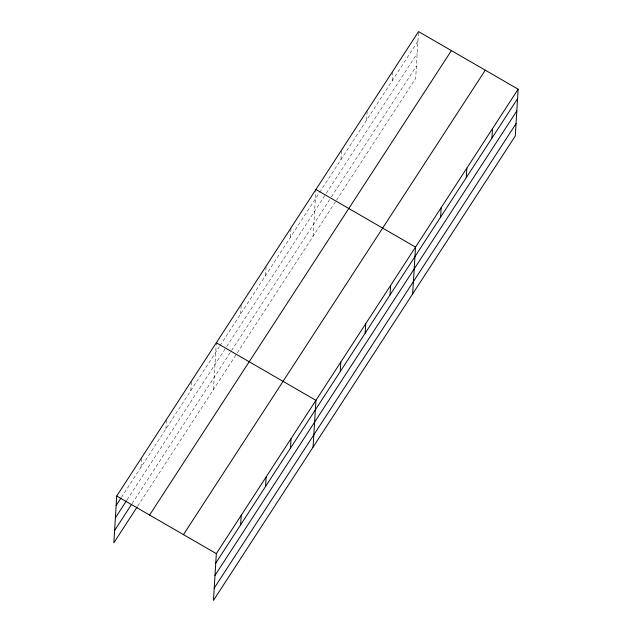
<?xml version="1.0" encoding="UTF-8"?>
<svg xmlns="http://www.w3.org/2000/svg" width="632" height="632" viewBox="0 0 632 632"><rect width="100%" height="100%" fill="white"/><g stroke="black" fill="none" stroke-linecap="round" stroke-linejoin="round"><path stroke-width="0.47" stroke-dasharray="3.16 2.37" d="M141.039 467.214L141.615 457.718M165.932 428.891L166.461 420.351M190.832 390.576L191.417 381.088M213.458 389.549L216.255 343.721M240.634 313.946L241.219 304.45M265.535 275.631L266.056 267.091M290.436 237.316L291.012 227.82M313.053 236.281L315.858 190.453M340.988 159.525L341.509 150.977M366.639 120.048L367.168 111.501M392.298 80.572L392.82 72.024M418.471 32.548L415.674 78.376L336.572 200.099M121.431 497.376L219.446 346.557M219.976 345.743L319.073 193.242M319.61 192.42L417.95 41.096M127.04 499.896L226.106 347.45M226.635 346.628L325.804 194.032M326.341 193.21L417.199 53.396M132.088 503.601L330.907 197.666M331.445 196.844L416.425 66.076M137.697 506.121L236.763 353.675M237.292 352.861L336.034 200.921"/><path stroke-width="0.95" d="M518.145 89.191L216.326 553.624L213.466 600.4L515.285 135.967L518.145 89.191L418.534 31.6L116.715 496.033L113.855 542.809L137.168 506.943M240.65 524.797L241.227 515.309M265.551 486.482L266.127 476.994M290.451 448.167L291.028 438.679M313.069 447.14L315.929 400.356L216.318 342.773M340.245 371.537L340.83 362.041M365.146 333.222L365.731 323.726M390.047 294.907L390.631 285.411M412.664 293.872L415.524 247.096L315.913 189.505M440.599 217.116L441.183 207.62M466.258 177.639L466.835 168.144M491.909 138.163L492.494 128.667M116.138 505.529L120.902 498.19M115.38 517.829L126.511 500.71M114.605 530.509L131.559 504.415M149.587 515.041L451.406 50.607M183.454 534.617L485.273 70.184M215.749 563.12L517.561 98.687M214.998 575.42L516.81 110.987M214.216 588.1L516.036 123.667M116.715 496.033L216.326 553.624"/></g></svg>
